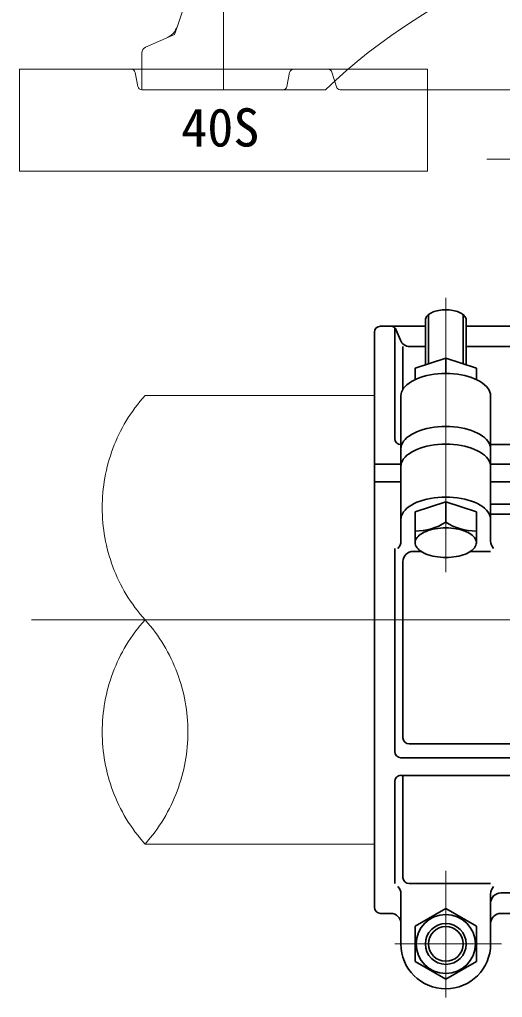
# Model space of a CAD drawing. Units: millimetres at full size, sheet at 1:20; details may follow other scales. Extents: x -5803 to 5817, y -3160 to 3160.
# Drawn here: x -1138.1 to -901.3, y 1384.8 to 1864.4 of the extents above; entities that cross this region are included whole.
import ezdxf
from ezdxf.enums import TextEntityAlignment as Align

# ---------------------------------------------------------------- set-up
doc = ezdxf.new("R2010")
doc.units = ezdxf.units.MM
doc.header["$LTSCALE"] = 20
doc.linetypes.add('DOUBLE_CHAIN2', pattern=[12.8, 9, -1, 0.6, -0.6, 0.6, -1])
for name, color, linetype, lineweight in [('0-7_TEMP01', 3, 'Continuous', 18), ('0-8_T字管', 6, 'Continuous', 35), ('0-9_躯体', 7, 'Continuous', 9), ('1-1_配水管', 4, 'DOUBLE_CHAIN2', 9)]:
    doc.layers.add(name, color=color, linetype=linetype, lineweight=lineweight)
doc.layers.add('0-F_注釈', color=1, linetype='Continuous')
doc.styles.add('ＭＳ ゴシック', font='')
doc.styles.get('ＭＳ ゴシック').set_extended_font_data('MS Gothic')

msp = doc.modelspace()

# ---------------------------------------------------------------- linework, layer by layer
at = {"layer": '0-7_TEMP01'}
for p, q in [((-938.07, 1829.98), (-638.07, 1829.98)), ((-908.87, 1795.99), (-667.26, 1795.99)), ((-929.06, 1698.3), (-929.06, 1727.82)), ((-929.06, 1627.83), (-929.06, 1690.8)), ((-929.06, 1593.28), (-929.06, 1617.86)), ((-1132.15, 1569.99), (-443.98, 1569.99)), ((-929.06, 1384.76), (-929.06, 1446.88)), ((-954.01, 1410.99), (-901.72, 1410.99))]:
    msp.add_line(p, q, dxfattribs=at)
at = {"layer": '0-8_T字管'}
for p, q in [((-937.57, 1719.67), (-937.57, 1695.54)), ((-920.57, 1719.67), (-920.57, 1695.54)), ((-939.07, 1713.98), (-961.06, 1713.98)), ((-954.06, 1658.89), (-954.06, 1713.19)), ((-939.07, 1717.03), (-939.07, 1695.05)), ((-919.06, 1717.03), (-919.06, 1695.05)), ((-860.98, 1713.98), (-919.06, 1713.98)), ((-964.07, 1428.98), (-964.07, 1710.99)), ((-951.32, 1707.12), (-953.31, 1712.09)), ((-950.07, 1683.07), (-950.07, 1703.99)), ((-946.68, 1703.99), (-939.07, 1703.99)), ((-919.06, 1703.99), (-866.06, 1703.99)), ((-929.06, 1698.3), (-944.06, 1693.43)), ((-929.06, 1698.3), (-914.07, 1693.43)), ((-929.06, 1698.3), (-929.06, 1690.8)), ((-944.06, 1693.43), (-944.06, 1687.84)), ((-914.07, 1693.43), (-914.07, 1687.84)), ((-951.06, 1608.54), (-951.06, 1679.8)), ((-907.07, 1608.54), (-907.07, 1679.8)), ((-907.07, 1655.89), (-857.07, 1655.89)), ((-964.07, 1646.27), (-951.06, 1646.27)), ((-907.07, 1646.27), (-857.07, 1646.27)), ((-964.07, 1637.61), (-951.06, 1637.61)), ((-907.07, 1637.61), (-857.07, 1637.61)), ((-929.06, 1627.83), (-944.06, 1622.96)), ((-929.06, 1627.83), (-914.07, 1622.96)), ((-929.06, 1627.83), (-929.06, 1617.86)), ((-907.07, 1626.76), (-857.07, 1626.76)), ((-944.06, 1622.96), (-944.06, 1607.81)), ((-914.07, 1622.96), (-914.07, 1607.81)), ((-907.07, 1621.72), (-857.07, 1621.72)), ((-954.06, 1505.35), (-954.06, 1605)), ((-941.21, 1603.54), (-945.06, 1603.54)), ((-916.92, 1603.54), (-907.07, 1603.54)), ((-950.07, 1512.14), (-950.07, 1598.54)), ((-798.07, 1509.13), (-947.06, 1509.13)), ((-796.06, 1502.36), (-951.06, 1502.36)), ((-796.06, 1493.69), (-951.06, 1493.69)), ((-950.07, 1443.63), (-950.07, 1493.69)), ((-954.06, 1440.63), (-954.06, 1490.7)), ((-947.06, 1440.63), (-907.07, 1440.63)), ((-951.06, 1410.99), (-951.06, 1435.63)), ((-907.07, 1410.99), (-907.07, 1435.63)), ((-902.07, 1435.99), (-862.06, 1435.99)), ((-956.07, 1425.99), (-961.06, 1425.99)), ((-862.06, 1425.99), (-902.07, 1425.99)), ((-944.06, 1419.65), (-944.06, 1402.33)), ((-914.07, 1402.33), (-914.07, 1419.65))]:
    msp.add_line(p, q, dxfattribs=at)
for points in [[(-919.06, 1717.03), (-919.11, 1717.47), (-919.22, 1717.9), (-919.41, 1718.33), (-919.67, 1718.74), (-920, 1719.14), (-920.41, 1719.54), (-920.88, 1719.9), (-921.4, 1720.24), (-922, 1720.57), (-922.64, 1720.87), (-923.33, 1721.13), (-924.07, 1721.37), (-924.84, 1721.57), (-925.64, 1721.73), (-926.48, 1721.86), (-927.33, 1721.96), (-928.2, 1722.02), (-929.06, 1722.03), (-929.94, 1722.02), (-930.81, 1721.96), (-931.65, 1721.86), (-932.48, 1721.73), (-933.29, 1721.57), (-934.06, 1721.37), (-934.8, 1721.13), (-935.5, 1720.87), (-936.14, 1720.57), (-936.73, 1720.24), (-937.26, 1719.9), (-937.73, 1719.54), (-938.13, 1719.14), (-938.47, 1718.74), (-938.73, 1718.33), (-938.92, 1717.9), (-939.03, 1717.47), (-939.07, 1717.03)], [(-907.07, 1679.8), (-907.15, 1680.75), (-907.4, 1681.7), (-907.82, 1682.64), (-908.39, 1683.56), (-909.13, 1684.44), (-910.01, 1685.29), (-911.05, 1686.11), (-912.21, 1686.87), (-913.51, 1687.57), (-914.93, 1688.22), (-916.45, 1688.8), (-918.07, 1689.32), (-919.77, 1689.76), (-921.54, 1690.13), (-923.37, 1690.42), (-925.24, 1690.62), (-927.15, 1690.75), (-929.06, 1690.8), (-930.99, 1690.75), (-932.88, 1690.62), (-934.76, 1690.42), (-936.59, 1690.13), (-938.37, 1689.76), (-940.07, 1689.32), (-941.68, 1688.8), (-943.21, 1688.22), (-944.62, 1687.57), (-945.92, 1686.87), (-947.09, 1686.11), (-948.12, 1685.29), (-949, 1684.44), (-949.74, 1683.56), (-950.31, 1682.64), (-950.73, 1681.7), (-950.99, 1680.75), (-951.06, 1679.8)], [(-907.07, 1653.82), (-907.15, 1654.77), (-907.4, 1655.72), (-907.82, 1656.66), (-908.39, 1657.57), (-909.13, 1658.46), (-910.01, 1659.32), (-911.05, 1660.12), (-912.21, 1660.89), (-913.51, 1661.59), (-914.93, 1662.24), (-916.45, 1662.83), (-918.07, 1663.34), (-919.77, 1663.78), (-921.54, 1664.15), (-923.37, 1664.44), (-925.24, 1664.65), (-927.15, 1664.77), (-929.06, 1664.82), (-930.99, 1664.77), (-932.88, 1664.65), (-934.76, 1664.44), (-936.59, 1664.15), (-938.37, 1663.78), (-940.07, 1663.34), (-941.68, 1662.83), (-943.21, 1662.24), (-944.62, 1661.59), (-945.92, 1660.89), (-947.09, 1660.12), (-948.12, 1659.32), (-949, 1658.46), (-949.74, 1657.57), (-950.31, 1656.66), (-950.73, 1655.72), (-950.99, 1654.77), (-951.06, 1653.82)], [(-907.07, 1645.15), (-907.15, 1646.11), (-907.4, 1647.07), (-907.82, 1648), (-908.39, 1648.91), (-909.13, 1649.8), (-910.01, 1650.66), (-911.05, 1651.46), (-912.21, 1652.22), (-913.51, 1652.93), (-914.93, 1653.58), (-916.45, 1654.17), (-918.07, 1654.68), (-919.77, 1655.12), (-921.54, 1655.49), (-923.37, 1655.78), (-925.24, 1655.99), (-927.15, 1656.11), (-929.06, 1656.15), (-930.99, 1656.11), (-932.88, 1655.99), (-934.76, 1655.78), (-936.59, 1655.49), (-938.37, 1655.12), (-940.07, 1654.68), (-941.68, 1654.17), (-943.21, 1653.58), (-944.62, 1652.93), (-945.92, 1652.22), (-947.09, 1651.46), (-948.12, 1650.66), (-949, 1649.8), (-949.74, 1648.91), (-950.31, 1648), (-950.73, 1647.07), (-950.99, 1646.11), (-951.06, 1645.15)], [(-907.07, 1619.17), (-907.15, 1620.13), (-907.4, 1621.08), (-907.82, 1622.02), (-908.39, 1622.93), (-909.13, 1623.82), (-910.01, 1624.67), (-911.05, 1625.48), (-912.21, 1626.25), (-913.51, 1626.95), (-914.93, 1627.6), (-916.45, 1628.18), (-918.07, 1628.7), (-919.77, 1629.14), (-921.54, 1629.51), (-923.37, 1629.8), (-925.24, 1630), (-927.15, 1630.13), (-929.06, 1630.17), (-930.99, 1630.13), (-932.88, 1630), (-934.76, 1629.8), (-936.59, 1629.51), (-938.37, 1629.14), (-940.07, 1628.7), (-941.68, 1628.18), (-943.21, 1627.6), (-944.62, 1626.95), (-945.92, 1626.25), (-947.09, 1625.48), (-948.12, 1624.67), (-949, 1623.82), (-949.74, 1622.93), (-950.31, 1622.02), (-950.73, 1621.08), (-950.99, 1620.13), (-951.06, 1619.17)], [(-914.58, 1609.68), (-914.97, 1610.29), (-915.47, 1610.88), (-916.08, 1611.44), (-916.78, 1611.97), (-917.58, 1612.47), (-918.46, 1612.94), (-919.42, 1613.37), (-920.47, 1613.76), (-921.56, 1614.1), (-922.72, 1614.39), (-923.94, 1614.64), (-925.18, 1614.83), (-926.46, 1614.96), (-927.76, 1615.05), (-929.06, 1615.07), (-930.38, 1615.05), (-931.67, 1614.96), (-932.95, 1614.83), (-934.19, 1614.64), (-935.41, 1614.39), (-936.57, 1614.1), (-937.67, 1613.76), (-938.71, 1613.37), (-939.67, 1612.94), (-940.55, 1612.47), (-941.36, 1611.97), (-942.06, 1611.44), (-942.66, 1610.88), (-943.16, 1610.29), (-943.55, 1609.68), (-943.84, 1609.07), (-944.01, 1608.44), (-944.06, 1607.81)], [(-944.06, 1607.81), (-944.01, 1607.17), (-943.84, 1606.54), (-943.55, 1605.92), (-943.16, 1605.32), (-942.66, 1604.74), (-942.06, 1604.18), (-941.36, 1603.64), (-940.55, 1603.13), (-939.67, 1602.67), (-938.71, 1602.24), (-937.67, 1601.86), (-936.57, 1601.51), (-935.41, 1601.22), (-934.19, 1600.98), (-932.95, 1600.79), (-931.67, 1600.65), (-930.38, 1600.57), (-929.06, 1600.54), (-927.76, 1600.57), (-926.46, 1600.65), (-925.18, 1600.79), (-923.94, 1600.98), (-922.72, 1601.22), (-921.56, 1601.51), (-920.47, 1601.86), (-919.42, 1602.24), (-918.46, 1602.67), (-917.58, 1603.13), (-916.78, 1603.64), (-916.08, 1604.18), (-915.47, 1604.74), (-914.97, 1605.32), (-914.58, 1605.92), (-914.3, 1606.54), (-914.12, 1607.17), (-914.07, 1607.81), (-914.12, 1608.44), (-914.3, 1609.07), (-914.58, 1609.68)], [(-914.07, 1419.65), (-929.06, 1428.31), (-944.06, 1419.65)], [(-944.06, 1402.33), (-929.06, 1393.66), (-914.07, 1402.33)]]:
    msp.add_lwpolyline(points, dxfattribs=at)
for radius in [14.5, 10, 8.5]:
    msp.add_circle((-929.06, 1410.99), radius, dxfattribs=at)
for centre, radius, start, end in [((-961.06, 1710.99), 3, 90, 180), ((-956.1, 1710.99), 3, 21.801, 90), ((-946.68, 1708.98), 5, 201.801, 270), ((-951.06, 1658.89), 3, 180, 270), ((-943.62, 1640.15), 26.63, 269.055, 303.15), ((-914.5, 1640.15), 26.63, 236.85, 270.945), ((-956.07, 1608.54), 5, 315, 0), ((-902.07, 1608.54), 5, 180, 225), ((-945.06, 1598.54), 5, 90, 180), ((-947.06, 1512.14), 3, 180, 270), ((-951.06, 1505.35), 3, 180, 270), ((-951.06, 1490.7), 3, 90, 180), ((-956.07, 1435.63), 5, 0, 45), ((-947.06, 1443.63), 3, 180, 270), ((-902.07, 1435.63), 5, 135, 180), ((-902.07, 1430.99), 5, 90, 180), ((-961.06, 1428.98), 3, 180, 270), ((-956.07, 1420.99), 5, 0, 90), ((-902.07, 1420.99), 5, 90, 180), ((-929.06, 1410.99), 22, 180, 0)]:
    msp.add_arc(centre, radius, start, end, dxfattribs=at)
at = {"layer": '0-9_躯体'}
for p, q in [((-1038.07, 2029.98), (-1038.07, 1829.98)), ((-1055.58, 1876.44), (-1060.66, 1861.2)), ((-1062.06, 1856.98), (-1060.66, 1861.2)), ((-1062.06, 1856.98), (-1066.13, 1855.2)), ((-1066.13, 1855.2), (-1076.27, 1850.77)), ((-1078.07, 1848.02), (-1078.07, 1829.98)), ((-938.07, 1839.99), (-1138.07, 1839.99)), ((-1138.07, 1839.99), (-1138.07, 1789.99)), ((-1081.38, 1838.37), (-1080.03, 1831.59)), ((-1006.98, 1831.59), (-1005.62, 1838.37)), ((-982.73, 1831.41), (-984.88, 1838.56)), ((-938.07, 1839.99), (-938.07, 1789.99)), ((-988.07, 1829.98), (-1078.07, 1829.98)), ((-1078.07, 1829.98), (-1008.94, 1829.98)), ((-980.81, 1829.98), (-938.07, 1829.98)), ((-938.07, 1789.99), (-1138.07, 1789.99))]:
    msp.add_line(p, q, dxfattribs=at)
for centre, radius, start, end in [((-788.07, 1619.99), 290, 90, 133.603), ((-1070.14, 1864.36), 10, 293.629, 341.565), ((-1075.07, 1848.02), 3, 113.629, 180), ((-1083.34, 1837.99), 2, 11.31, 90), ((-1003.66, 1837.99), 2, 90, 168.691), ((-986.79, 1837.99), 2, 16.7, 90), ((-1078.07, 1831.98), 2, 191.31, 270), ((-1008.94, 1831.98), 2, 270, 348.691), ((-980.81, 1831.98), 2, 196.7, 270)]:
    msp.add_arc(centre, radius, start, end, dxfattribs=at)
at = {"layer": '1-1_配水管'}
for p, q in [((-1076.55, 1679.98), (-964.07, 1679.98)), ((-1076.55, 1459.99), (-964.07, 1459.99))]:
    msp.add_line(p, q, dxfattribs=at)
for centre, start, end in [((-1015.06, 1624.98), 138.19, 221.81), ((-1015.06, 1514.99), 138.19, 221.81), ((-1138.04, 1514.99), 318.19, 41.81)]:
    msp.add_arc(centre, 82.5, start, end, dxfattribs=at)

# ---------------------------------------------------------------- texts
at = {"layer": '0-F_注釈', "style": 'ＭＳ ゴシック'}
msp.add_text('40S', height=18.77, dxfattribs=at).set_placement((-1058.78, 1796.47), align=Align.BOTTOM_LEFT)

doc.saveas('drawing.dxf')
